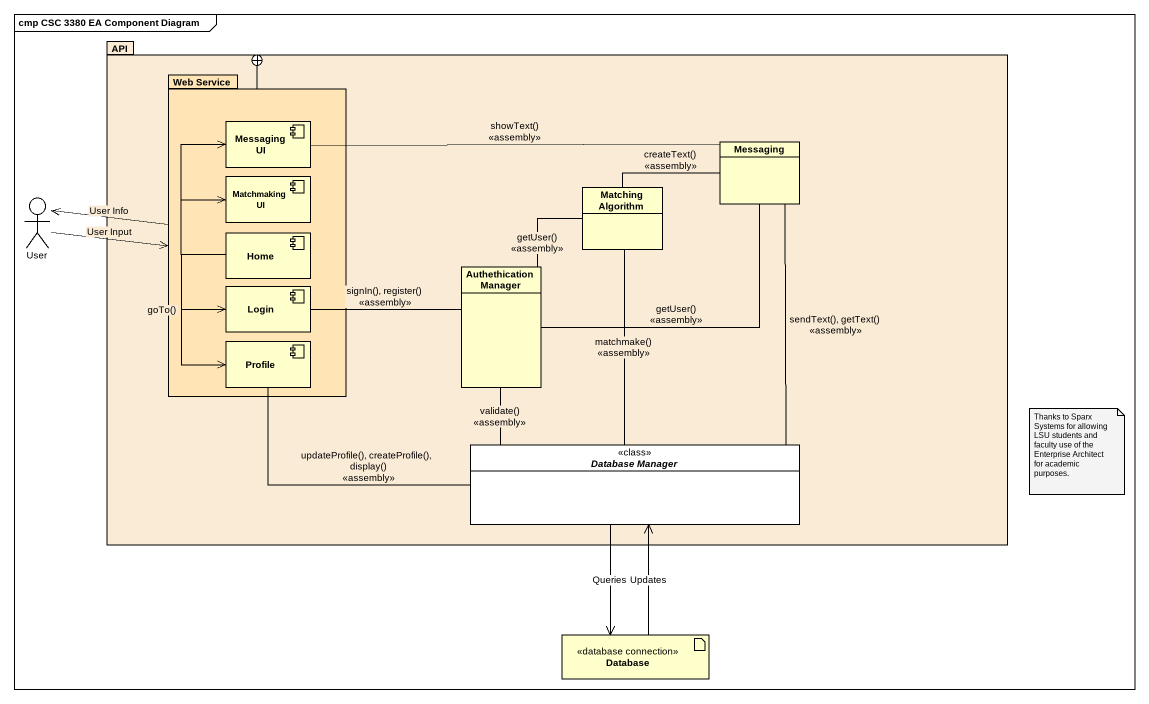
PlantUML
@startuml
mainframe cmp CSC 3380 EA Component Diagram
allowmixing
hide circle
hide empty members
package API #FAEBD7 {
  package "Web Service" as Web_Service #FFE4B5 {
    component "Messaging UI" as Messaging_UI
    component "Matchmaking UI" as Matchmaking_UI
    component Home
    component Login
    component Profile
  }
  class Messaging
  class "Matching Algorithm" as Matching_Algorithm
  class "Authethication Manager" as Authethication_Manager
  interface "Database Manager" as Database_Manager <<class>> #FFFFFF
}
actor User
artifact "Database" as Database_ <<database connection>>
Web_Service -right-+ API
Web_Service -left-> User : User Info
Messaging_UI -right- Messaging : showText()\n<<assembly>>
Messaging -- Database_Manager : sendText(), getText()\n<<assembly>>
User -right-> Web_Service : User Input
Matching_Algorithm -right- Messaging : createText()\n<<assembly>>
Matching_Algorithm -- Database_Manager : matchmake()\n<<assembly>>
Home -up-> Messaging_UI
Home -up-> Matchmaking_UI
Home --> Login
Home --> Profile : goTo()
Login -right- Authethication_Manager : signIn(), register()\n<<assembly>>
Authethication_Manager -right- Messaging : getUser()\n<<assembly>>
Authethication_Manager -up- Matching_Algorithm : getUser()\n<<assembly>>
Authethication_Manager -- Database_Manager : validate()\n<<assembly>>
Profile -right- Database_Manager : updateProfile(), createProfile(), display()\n<<assembly>>
Database_Manager --> Database_ : Queries
Database_ -up-> Database_Manager : Updates
note as N1
  Thanks to Sparx Systems for allowing LSU students and
  faculty use of the Enterprise Architect for academic purposes.
end note
@enduml
